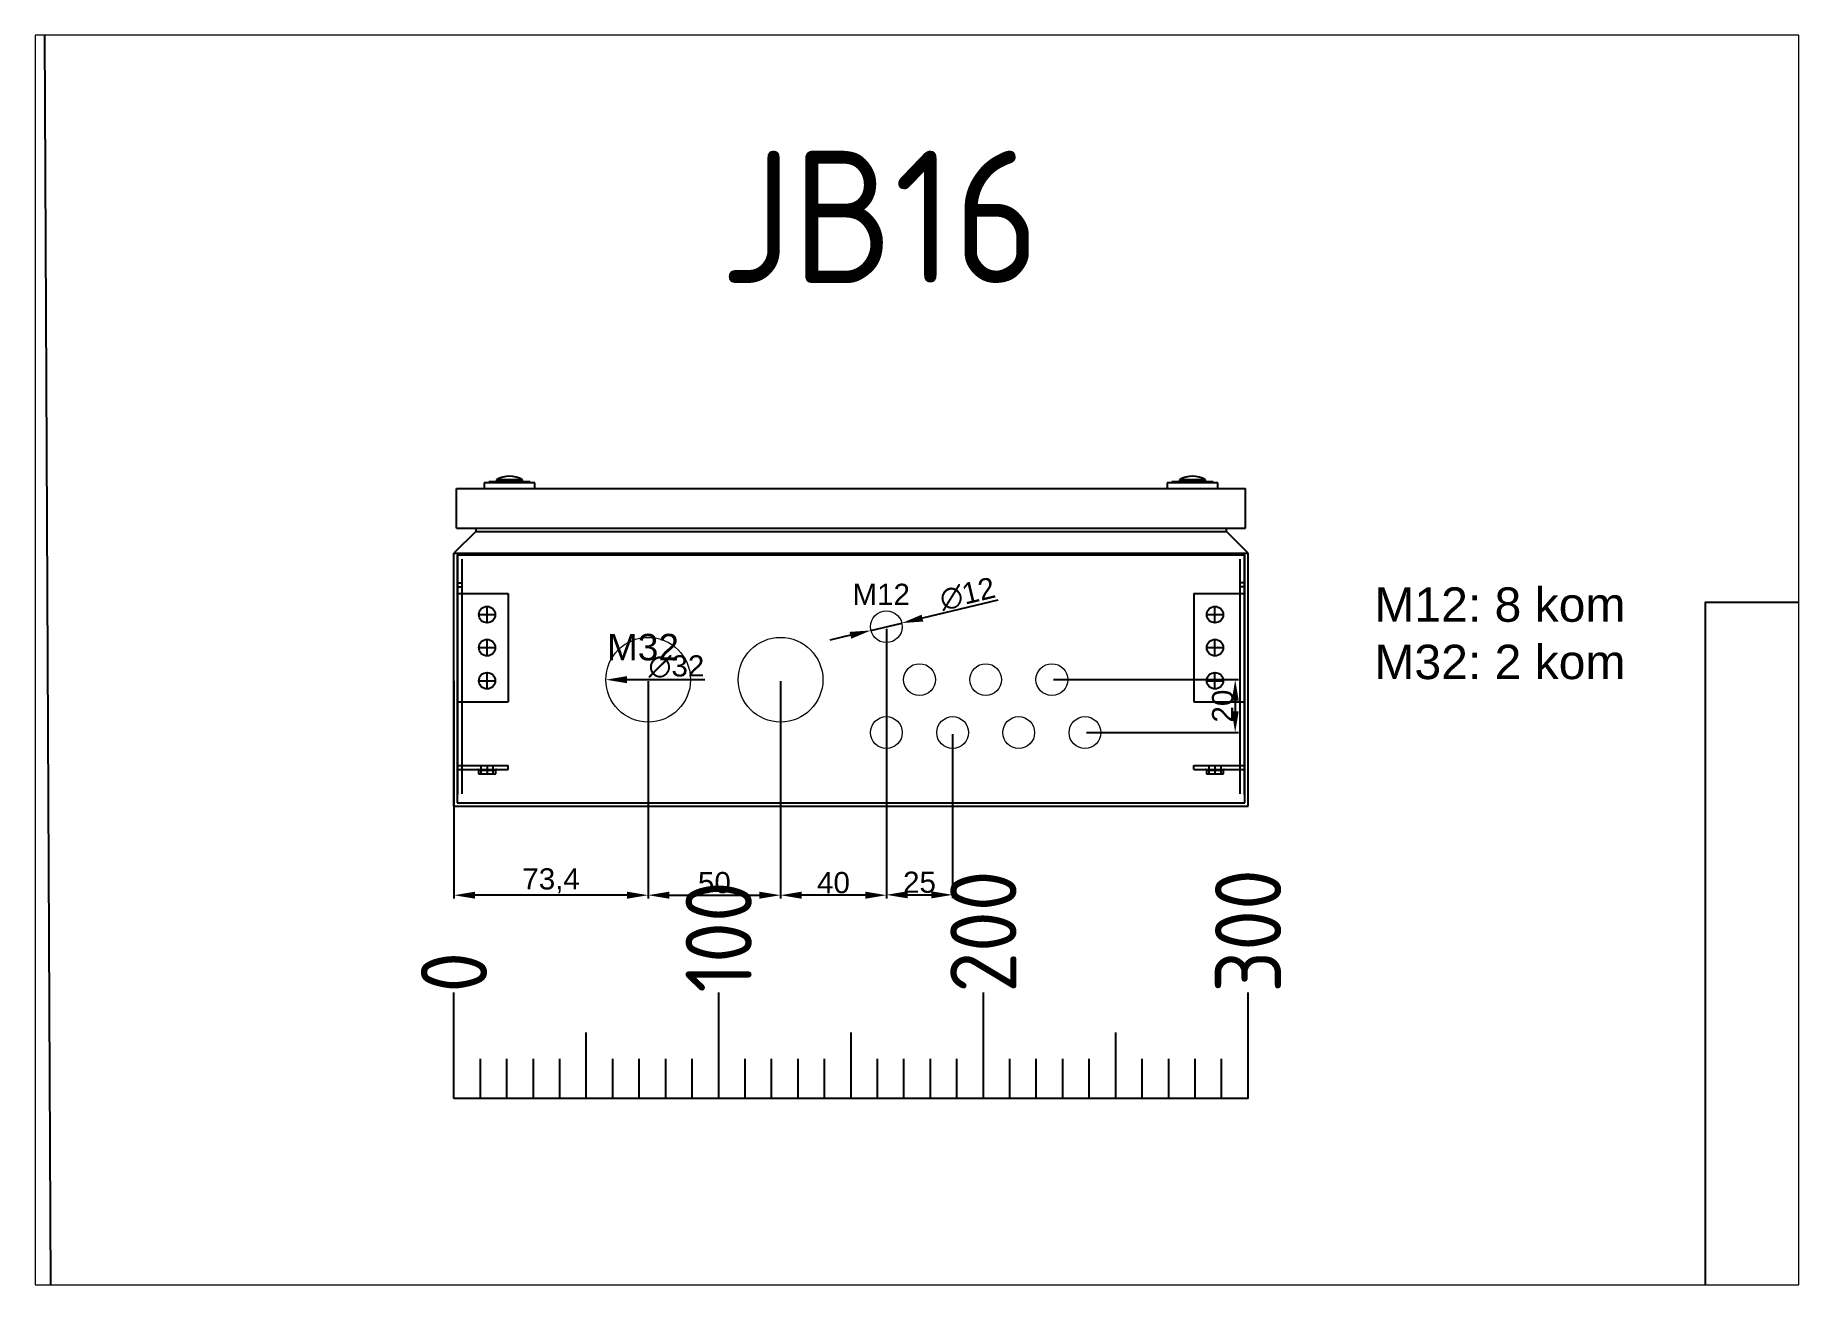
# Paper-space layout 'JB16' of a CAD drawing. Header units: millimetres. Extents: x 354 to 761, y 106 to 395.
# The model-space entities are those that its viewports show. They can reach past a viewport. Long polylines and large blocks are cut down to what shows.
import ezdxf
from ezdxf.enums import TextEntityAlignment as Align

# ---------------------------------------------------------------- set-up
doc = ezdxf.new("R2010")
doc.units = ezdxf.units.MM
doc.layers.add('! NO PLOT !', color=7, linetype='Continuous', true_color=0xff75dd, plot=False)
doc.layers.add('000-KOTIRANJE', color=254, linetype='Continuous', lineweight=5)
doc.layers.add('000-PI-Oprema', color=30, linetype='Continuous', lineweight=5)
doc.layers.add('000-PI-NO PLOT', color=6, linetype='Continuous', lineweight=5, plot=False)
doc.layers.add('000-PI-ORMAR', color=51, linetype='Continuous')
doc.layers.add('AUT_TEXT', color=7, linetype='Continuous')
doc.styles.add('PI0', font='isocpeur.ttf', dxfattribs={"width": 0.9})
doc.styles.get("Standard").update_dxf_attribs({"font": 'arial.ttf'})
doc.dimstyles.new('ISO-25-lb', dxfattribs={"dimtxt": 8, "dimasz": 8, "dimexe": 1.25, "dimexo": 0.625, "dimtad": 1, "dimdec": 1, "dimtxsty": 'Standard', "dimcen": 5, "dimadec": 0, "dimazin": 0, "dimtfac": 1, "dimtdec": 1, "dimtmove": 0, "dimatfit": 3, "dimfxl": 1, "dimarcsym": 0})

# ---------------------------------------------------------------- blocks, each defined once
blk = doc.blocks.new('1567.000')
at = {"layer": '! NO PLOT !'}
for p, q in [((49501.52, 33843.04), (49501.52, 33749.29)), ((49501.52, 33843.04), (49799.02, 33843.04)), ((49501.77, 33752.39), (49501.77, 33842.89)), ((49503.27, 33841.39), (49503.27, 33752.65)), ((49797.27, 33752.65), (49797.27, 33841.39)), ((49798.77, 33842.89), (49798.77, 33752.39)), ((49799.02, 33749.29), (49799.02, 33843.04)), ((49501.77, 33832.39), (49503.27, 33832.39)), ((49501.77, 33830.89), (49503.27, 33830.89)), ((49798.77, 33832.39), (49797.27, 33832.39)), ((49798.77, 33830.89), (49797.27, 33830.89)), ((49501.77, 33828.39), (49520.77, 33828.39)), ((49512.77, 33817.13), (49512.77, 33823.64)), ((49520.77, 33828.39), (49520.77, 33787.39)), ((49779.77, 33828.39), (49798.77, 33828.39)), ((49779.77, 33828.39), (49779.77, 33787.39)), ((49787.77, 33817.13), (49787.77, 33823.64)), ((49509.51, 33820.39), (49516.02, 33820.39)), ((49784.51, 33820.39), (49791.02, 33820.39)), ((49512.77, 33804.63), (49512.77, 33811.14)), ((49787.77, 33804.63), (49787.77, 33811.14)), ((49509.51, 33807.89), (49516.02, 33807.89)), ((49784.51, 33807.89), (49791.02, 33807.89)), ((49512.77, 33792.13), (49512.77, 33798.64)), ((49787.77, 33792.13), (49787.77, 33798.64)), ((49509.51, 33795.39), (49516.02, 33795.39)), ((49784.51, 33795.39), (49791.02, 33795.39)), ((49501.77, 33787.39), (49520.77, 33787.39)), ((49779.77, 33787.39), (49798.77, 33787.39)), ((49512.77, 33763.55), (49512.77, 33760.03)), ((49787.77, 33763.55), (49787.77, 33760.03)), ((49501.77, 33763.39), (49520.77, 33763.39)), ((49501.77, 33761.89), (49520.77, 33761.89)), ((49509.52, 33761.59), (49509.52, 33760.19)), ((49509.52, 33761.59), (49516.02, 33761.59)), ((49509.52, 33760.19), (49516.02, 33760.19)), ((49510.47, 33763.39), (49510.47, 33760.19)), ((49515.07, 33760.19), (49515.07, 33763.39)), ((49516.02, 33760.19), (49516.02, 33761.59)), ((49520.77, 33761.89), (49520.77, 33763.39)), ((49779.77, 33763.39), (49798.77, 33763.39)), ((49779.77, 33761.89), (49779.77, 33763.39)), ((49779.77, 33761.89), (49798.77, 33761.89)), ((49784.52, 33761.59), (49784.52, 33760.19)), ((49784.52, 33761.59), (49791.02, 33761.59)), ((49784.52, 33760.19), (49791.02, 33760.19)), ((49785.47, 33763.39), (49785.47, 33760.19)), ((49790.07, 33760.19), (49790.07, 33763.39)), ((49791.02, 33760.19), (49791.02, 33761.59)), ((49501.52, 33749.29), (49799.02, 33749.29))]:
    blk.add_line(p, q, dxfattribs=at)
for centre in [(49512.77, 33820.39), (49787.77, 33820.39), (49512.77, 33807.89), (49787.77, 33807.89), (49512.77, 33795.39), (49787.77, 33795.39)]:
    blk.add_circle(centre, 3.1, dxfattribs=at)
for centre, start, end in [((49509.22, 33761.59), 0, 90), ((49516.32, 33761.59), 90, 180), ((49784.22, 33761.59), 0, 90), ((49791.32, 33761.59), 90, 180)]:
    blk.add_arc(centre, 0.3, start, end, dxfattribs=at)
at = {"layer": '000-PI-ORMAR'}
for p, q in [((49511.67, 33870.14), (49511.67, 33868.04)), ((49530.87, 33870.14), (49511.67, 33870.14)), ((49513.47, 33870.54), (49513.47, 33870.14)), ((49529.07, 33870.54), (49513.47, 33870.54)), ((49516.37, 33871.27), (49516.37, 33870.54)), ((49526.17, 33871.27), (49516.37, 33871.27)), ((49526.17, 33870.54), (49526.17, 33871.27)), ((49529.07, 33870.14), (49529.07, 33870.54)), ((49530.87, 33868.04), (49530.87, 33870.14)), ((49769.67, 33870.14), (49769.67, 33868.04)), ((49788.87, 33870.14), (49769.67, 33870.14)), ((49771.47, 33870.54), (49771.47, 33870.14)), ((49787.07, 33870.54), (49771.47, 33870.54)), ((49774.37, 33871.27), (49774.37, 33870.54)), ((49784.17, 33871.27), (49774.37, 33871.27)), ((49784.17, 33870.54), (49784.17, 33871.27)), ((49787.07, 33870.14), (49787.07, 33870.54)), ((49788.87, 33868.04), (49788.87, 33870.14)), ((49501.27, 33868.04), (49799.27, 33868.04)), ((49501.27, 33853.04), (49501.27, 33868.04)), ((49799.27, 33853.04), (49799.27, 33868.04)), ((49508.47, 33851.76), (49500.27, 33843.56)), ((49501.27, 33853.04), (49799.27, 33853.04)), ((49508.47, 33853.04), (49508.47, 33851.76)), ((49508.47, 33851.76), (49792.07, 33851.76)), ((49792.07, 33851.76), (49792.07, 33853.04)), ((49800.27, 33843.56), (49792.07, 33851.76)), ((49500.27, 33748.04), (49500.27, 33843.56)), ((49500.27, 33843.56), (49800.27, 33843.56)), ((49800.27, 33748.04), (49800.27, 33843.56)), ((49500.27, 33748.04), (49800.27, 33748.04))]:
    blk.add_line(p, q, dxfattribs=at)
for centre in [(49521.27, 33863.72), (49779.27, 33863.72)]:
    blk.add_arc(centre, 9, 57.01329, 122.98671, dxfattribs=at)
blk = doc.blocks.new('*D450')
at = {"layer": '000-KOTIRANJE', "color": 0, "linetype": 'Continuous', "lineweight": -2, "ltscale": 0.25, "transparency": 16777216}
for p, q in [((50776.82, 27068.9), (50776.82, 26986.81)), ((50850.19, 27068.9), (50850.19, 26986.81)), ((50842.19, 26988.06), (50784.82, 26988.06))]:
    blk.add_line(p, q, dxfattribs=at)
at = {"layer": '000-KOTIRANJE', "color": 0, "ltscale": 0.25, "transparency": 16777216}
for points in [[(50784.82, 26989.39), (50784.82, 26986.73), (50776.82, 26988.06)], [(50842.19, 26989.39), (50842.19, 26986.73), (50850.19, 26988.06)]]:
    blk.add_solid(points, dxfattribs=at)
at = {"layer": 'Defpoints', "color": 0, "ltscale": 0.25, "transparency": 16777216}
for p in [(50776.82, 27069.52), (50850.19, 27069.52), (50776.82, 26988.06)]:
    blk.add_point(p, dxfattribs=at)
at = {"layer": '000-KOTIRANJE', "color": 0, "ltscale": 0.25, "transparency": 16777216, "insert": (50813.51, 26993.49), "char_height": 8, "attachment_point": 5}
blk.add_mtext('73,4', dxfattribs=at)
blk = doc.blocks.new('*D451')
at = {"layer": '000-KOTIRANJE', "color": 0, "linetype": 'Continuous', "lineweight": -2, "ltscale": 0.25, "transparency": 16777216}
for p, q in [((50850.19, 27068.9), (50850.19, 26986.81)), ((50900.19, 27068.9), (50900.19, 26986.81)), ((50858.19, 26988.06), (50892.19, 26988.06))]:
    blk.add_line(p, q, dxfattribs=at)
at = {"layer": '000-KOTIRANJE', "color": 0, "ltscale": 0.25, "transparency": 16777216}
for points in [[(50858.19, 26989.39), (50858.19, 26986.73), (50850.19, 26988.06)], [(50892.19, 26989.39), (50892.19, 26986.73), (50900.19, 26988.06)]]:
    blk.add_solid(points, dxfattribs=at)
at = {"layer": 'Defpoints', "color": 0, "ltscale": 0.25, "transparency": 16777216}
for p in [(50850.19, 27069.52), (50900.19, 27069.52), (50900.19, 26988.06)]:
    blk.add_point(p, dxfattribs=at)
at = {"layer": '000-KOTIRANJE', "color": 0, "ltscale": 0.25, "transparency": 16777216, "insert": (50875.19, 26992.77), "char_height": 8, "attachment_point": 5}
blk.add_mtext('50', dxfattribs=at)
blk = doc.blocks.new('*D452')
at = {"layer": '000-KOTIRANJE', "color": 0, "linetype": 'Continuous', "lineweight": -2, "ltscale": 0.25, "transparency": 16777216}
for p, q in [((50940.19, 27088.77), (50940.19, 26986.81)), ((50900.19, 27068.9), (50900.19, 26986.81)), ((50932.19, 26988.06), (50908.19, 26988.06))]:
    blk.add_line(p, q, dxfattribs=at)
at = {"layer": '000-KOTIRANJE', "color": 0, "ltscale": 0.25, "transparency": 16777216}
for points in [[(50908.19, 26989.39), (50908.19, 26986.73), (50900.19, 26988.06)], [(50932.19, 26989.39), (50932.19, 26986.73), (50940.19, 26988.06)]]:
    blk.add_solid(points, dxfattribs=at)
at = {"layer": 'Defpoints', "color": 0, "ltscale": 0.25, "transparency": 16777216}
for p in [(50940.19, 27089.4), (50900.19, 27069.52), (50900.19, 26988.06)]:
    blk.add_point(p, dxfattribs=at)
at = {"layer": '000-KOTIRANJE', "color": 0, "ltscale": 0.25, "transparency": 16777216, "insert": (50920.19, 26992.77), "char_height": 8, "attachment_point": 5}
blk.add_mtext('40', dxfattribs=at)
blk = doc.blocks.new('*U446')
at = {"layer": '000-PI-Oprema', "ltscale": 0.25}
blk.add_circle((0, 0), 6, dxfattribs=at)
blk = doc.blocks.new('*U447')
at = {"layer": '000-PI-Oprema', "color": 0, "linetype": 'ByBlock', "lineweight": -2, "transparency": 16777216}
for p in [(0, 0), (25, 0), (50, 0)]:
    blk.add_blockref('*U446', p, dxfattribs=at)
blk = doc.blocks.new('*U448')
at = {"layer": '000-PI-Oprema', "ltscale": 0.25}
blk.add_circle((0, 0), 6, dxfattribs=at)
blk = doc.blocks.new('*U449')
at = {"layer": '000-PI-Oprema', "color": 0, "linetype": 'ByBlock', "lineweight": -2, "transparency": 16777216}
for p in [(0, 0), (25, 0), (50, 0), (75, 0)]:
    blk.add_blockref('*U448', p, dxfattribs=at)
blk = doc.blocks.new('*D453')
at = {"layer": '000-KOTIRANJE', "color": 0, "linetype": 'Continuous', "lineweight": -2, "ltscale": 0.25, "transparency": 16777216}
for p, q in [((50940.19, 27048.91), (50940.19, 26986.95)), ((50965.19, 27048.91), (50965.19, 26986.95)), ((50948.19, 26988.2), (50957.19, 26988.2))]:
    blk.add_line(p, q, dxfattribs=at)
at = {"layer": '000-KOTIRANJE', "color": 0, "ltscale": 0.25, "transparency": 16777216}
for points in [[(50948.19, 26989.53), (50948.19, 26986.87), (50940.19, 26988.2)], [(50957.19, 26989.53), (50957.19, 26986.87), (50965.19, 26988.2)]]:
    blk.add_solid(points, dxfattribs=at)
at = {"layer": 'Defpoints', "color": 0, "ltscale": 0.25, "transparency": 16777216}
for p in [(50940.19, 27049.54), (50965.19, 27049.54), (50965.19, 26988.2)]:
    blk.add_point(p, dxfattribs=at)
at = {"layer": '000-KOTIRANJE', "color": 0, "ltscale": 0.25, "transparency": 16777216, "insert": (50952.69, 26992.91), "char_height": 8, "attachment_point": 5}
blk.add_mtext('25', dxfattribs=at)
blk = doc.blocks.new('*D454')
at = {"layer": '000-KOTIRANJE', "color": 0, "linetype": 'Continuous', "lineweight": -2, "ltscale": 0.25, "transparency": 16777216}
for p, q in [((51003.32, 27069.54), (51073.21, 27069.54)), ((51071.96, 27061.54), (51071.96, 27057.54)), ((51015.82, 27049.54), (51073.21, 27049.54))]:
    blk.add_line(p, q, dxfattribs=at)
at = {"layer": '000-KOTIRANJE', "color": 0, "ltscale": 0.25, "transparency": 16777216}
for points in [[(51070.62, 27061.54), (51073.29, 27061.54), (51071.96, 27069.54)], [(51070.62, 27057.54), (51073.29, 27057.54), (51071.96, 27049.54)]]:
    blk.add_solid(points, dxfattribs=at)
at = {"layer": 'Defpoints', "color": 0, "ltscale": 0.25, "transparency": 16777216}
for p in [(51002.69, 27069.54), (51015.19, 27049.54), (51071.96, 27049.54)]:
    blk.add_point(p, dxfattribs=at)
at = {"layer": '000-KOTIRANJE', "color": 0, "ltscale": 0.25, "transparency": 16777216, "insert": (51067.25, 27059.54), "char_height": 8, "attachment_point": 5, "rotation": 90}
blk.add_mtext('20', dxfattribs=at)
blk = doc.blocks.new('*D455')
at = {"layer": '000-KOTIRANJE', "color": 0, "linetype": 'Continuous', "lineweight": -2, "ltscale": 0.25, "transparency": 16777216}
blk.add_line((50871.53, 27069.52), (50842.19, 27069.52), dxfattribs=at)
at = {"layer": '000-KOTIRANJE', "color": 0, "ltscale": 0.25, "transparency": 16777216}
blk.add_solid([(50842.19, 27070.86), (50842.19, 27068.19), (50834.19, 27069.52)], dxfattribs=at)
at = {"layer": 'Defpoints', "color": 0, "ltscale": 0.25, "transparency": 16777216}
for p in [(50834.19, 27069.52), (50866.19, 27069.52)]:
    blk.add_point(p, dxfattribs=at)
at = {"layer": '000-KOTIRANJE', "color": 0, "ltscale": 0.25, "transparency": 16777216, "insert": (50860.86, 27074.46), "char_height": 8, "attachment_point": 5}
blk.add_mtext('∅32', dxfattribs=at)
blk = doc.blocks.new('*D456')
at = {"layer": '000-KOTIRANJE', "color": 0, "linetype": 'Continuous', "lineweight": -2, "ltscale": 0.25, "transparency": 16777216}
for p, q in [((50982.34, 27099.6), (50953.81, 27092.79)), ((50934.35, 27088.14), (50946.03, 27090.93)), ((50926.57, 27086.29), (50918.79, 27084.43))]:
    blk.add_line(p, q, dxfattribs=at)
at = {"layer": '000-KOTIRANJE', "color": 0, "ltscale": 0.25, "transparency": 16777216}
for points in [[(50926.26, 27087.58), (50926.88, 27084.99), (50934.35, 27088.14)], [(50953.5, 27094.08), (50954.12, 27091.49), (50946.03, 27090.93)]]:
    blk.add_solid(points, dxfattribs=at)
at = {"layer": 'Defpoints', "color": 0, "ltscale": 0.25, "transparency": 16777216}
for p in [(50934.35, 27088.14), (50946.03, 27090.93)]:
    blk.add_point(p, dxfattribs=at)
at = {"layer": '000-KOTIRANJE', "color": 0, "ltscale": 0.25, "transparency": 16777216, "insert": (50970.82, 27101.92), "char_height": 8, "attachment_point": 5, "rotation": 13.42624}
blk.add_mtext('∅12', dxfattribs=at)

msp = doc.modelspace()

# ---------------------------------------------------------------- linework, layer by layer
at = {"layer": '! NO PLOT !', "ltscale": 0.25}
msp.add_lwpolyline([(50621.67, 27416.54), (50624.45, 26823.52), (51249.64, 26823.52), (51249.64, 27098.77), (51374.58, 27098.77), (51374.58, 27419.32), (50621.67, 27416.54)], dxfattribs=at)
at = {"color": 7}
for p, q in [((50776.82, 26911.22), (50776.82, 26951.22)), ((50876.82, 26911.22), (50876.82, 26951.22)), ((50976.82, 26911.22), (50976.82, 26951.22)), ((50976.82, 26911.22), (50976.82, 26951.22)), ((50976.82, 26911.22), (50976.82, 26951.22)), ((50976.82, 26911.22), (50976.82, 26951.22)), ((50976.82, 26911.22), (50976.82, 26951.22)), ((50976.82, 26911.22), (50976.82, 26951.22)), ((50976.82, 26911.22), (50976.82, 26951.22)), ((50976.82, 26911.22), (50976.82, 26951.22)), ((51076.82, 26911.22), (51076.82, 26951.22)), ((50826.82, 26911.22), (50826.82, 26936.22)), ((50926.82, 26911.22), (50926.82, 26936.22)), ((51026.82, 26911.22), (51026.82, 26936.22)), ((50786.82, 26911.22), (50786.82, 26926.22)), ((50796.82, 26911.22), (50796.82, 26926.22)), ((50806.82, 26911.22), (50806.82, 26926.22)), ((50816.82, 26911.22), (50816.82, 26926.22)), ((50836.82, 26911.22), (50836.82, 26926.22)), ((50846.82, 26911.22), (50846.82, 26926.22)), ((50856.82, 26911.22), (50856.82, 26926.22)), ((50866.82, 26911.22), (50866.82, 26926.22)), ((50886.82, 26911.22), (50886.82, 26926.22)), ((50896.82, 26911.22), (50896.82, 26926.22)), ((50906.82, 26911.22), (50906.82, 26926.22)), ((50916.82, 26911.22), (50916.82, 26926.22)), ((50936.82, 26911.22), (50936.82, 26926.22)), ((50946.82, 26911.22), (50946.82, 26926.22)), ((50956.82, 26911.22), (50956.82, 26926.22)), ((50966.82, 26911.22), (50966.82, 26926.22)), ((50986.82, 26911.22), (50986.82, 26926.22)), ((50996.82, 26911.22), (50996.82, 26926.22)), ((51006.82, 26911.22), (51006.82, 26926.22)), ((51016.82, 26911.22), (51016.82, 26926.22)), ((51036.82, 26911.22), (51036.82, 26926.22)), ((51046.82, 26911.22), (51046.82, 26926.22)), ((51056.82, 26911.22), (51056.82, 26926.22)), ((51066.82, 26911.22), (51066.82, 26926.22)), ((51076.82, 26911.22), (50776.82, 26911.22))]:
    msp.add_line(p, q, dxfattribs=at)
at = {"layer": '000-PI-Oprema', "ltscale": 0.25}
for centre, radius in [((50940.19, 27089.54), 6), ((50850.19, 27069.52), 16), ((50900.19, 27069.52), 16)]:
    msp.add_circle(centre, radius, dxfattribs=at)

# ---------------------------------------------------------------- block references
at = {"layer": '000-PI-Oprema'}
for name, p in [('1567.000', (1276.55, -6726.27)), ('*U447', (50952.69, 27069.54)), ('*U449', (50940.19, 27049.54))]:
    msp.add_blockref(name, p, dxfattribs=at)

# ---------------------------------------------------------------- texts
at = {"color": 7, "style": 'PI0', "width": 0.9}
for s, p in [('200', (50976.82, 26951.22)), ('300', (51076.82, 26951.22)), ('100', (50876.82, 26951.22)), ('0', (50776.82, 26951.22))]:
    msp.add_text(s, height=25, rotation=90, dxfattribs=at).set_placement(p, align=Align.MIDDLE_LEFT)
at = {"layer": '000-PI-NO PLOT', "ltscale": 0.25, "attachment_point": 5}
for s, insert, char_height in [('\\pxqc;M12', (50938.22, 27101.78), 8), ('\\pxqc;M32', (50848.22, 27081.76), 10)]:
    msp.add_mtext_dynamic_manual_height_columns(s, width=52.4265, gutter_width=12.5, heights=[0], dxfattribs=dict(at, insert=insert, char_height=char_height))
at = {"layer": 'AUT_TEXT', "style": 'PI0', "width": 0.9}
msp.add_text('JB16', height=50, dxfattribs=at).set_placement((50937.79, 27244.47), align=Align.MIDDLE)
at = {"layer": 'AUT_TEXT', "ltscale": 0.25, "insert": (51124.53, 27104.4), "char_height": 13, "attachment_point": 1}
msp.add_mtext_dynamic_manual_height_columns('M12: 8 kom\\PM32: 2 kom', width=120.332, gutter_width=121.68, heights=[105.84], dxfattribs=at)

# ---------------------------------------------------------------- dimensions: what is measured, and where the dimension line sits
at = {"layer": '000-KOTIRANJE', "ltscale": 0.25}
dim = msp.add_diameter_dim_2p(p1=(50934.35, 27088.14), p2=(50946.03, 27090.93), dimstyle='ISO-25-lb', dxfattribs=at)
dim.commit()
dim.dimension.update_dxf_attribs({"geometry": '*D456', "text_midpoint": (50971.96, 27097.12)})
for base, p1, p2, picture, middle in [((50900.19, 26988.06), (50940.19, 27089.4), (50900.19, 27069.52), '*D452', (50920.19, 26992.77)), ((50776.82, 26988.06), (50850.19, 27069.52), (50776.82, 27069.52), '*D450', (50813.51, 26993.49)), ((50900.19, 26988.06), (50850.19, 27069.52), (50900.19, 27069.52), '*D451', (50875.19, 26992.77)), ((50965.19, 26988.2), (50940.19, 27049.54), (50965.19, 27049.54), '*D453', (50952.69, 26992.91))]:
    dim = msp.add_linear_dim(base=base, p1=p1, p2=p2, dimstyle='ISO-25-lb', dxfattribs=at)
    dim.commit()
    dim.dimension.update_dxf_attribs({"geometry": picture, "text_midpoint": middle})
dim = msp.add_diameter_dim_2p(p1=(50866.19, 27069.52), p2=(50834.19, 27069.52), dimstyle='ISO-25-lb', dxfattribs=at)
dim.commit()
dim.dimension.update_dxf_attribs({"geometry": '*D455', "text_midpoint": (50860.86, 27069.52), "dimtype": 163})
dim = msp.add_linear_dim(base=(51071.96, 27049.54), p1=(51002.69, 27069.54), p2=(51015.19, 27049.54), angle=90, dimstyle='ISO-25-lb', dxfattribs=at)
dim.commit()
dim.dimension.update_dxf_attribs({"geometry": '*D454', "text_midpoint": (51067.25, 27059.54)})

psp = doc.layouts.new('JB16')

# ---------------------------------------------------------------- viewports
at = {"layer": '0', "ltscale": 0.01, "view_target_point": (1173.86, -2380.17), "view_twist_angle": 360}
psp.add_viewport(center=(557.48, 250.67), size=(407.12, 288.6062), view_center_point=(49777.89, 29457.12), view_height=472.2741, dxfattribs=at)

doc.saveas('drawing.dxf')
